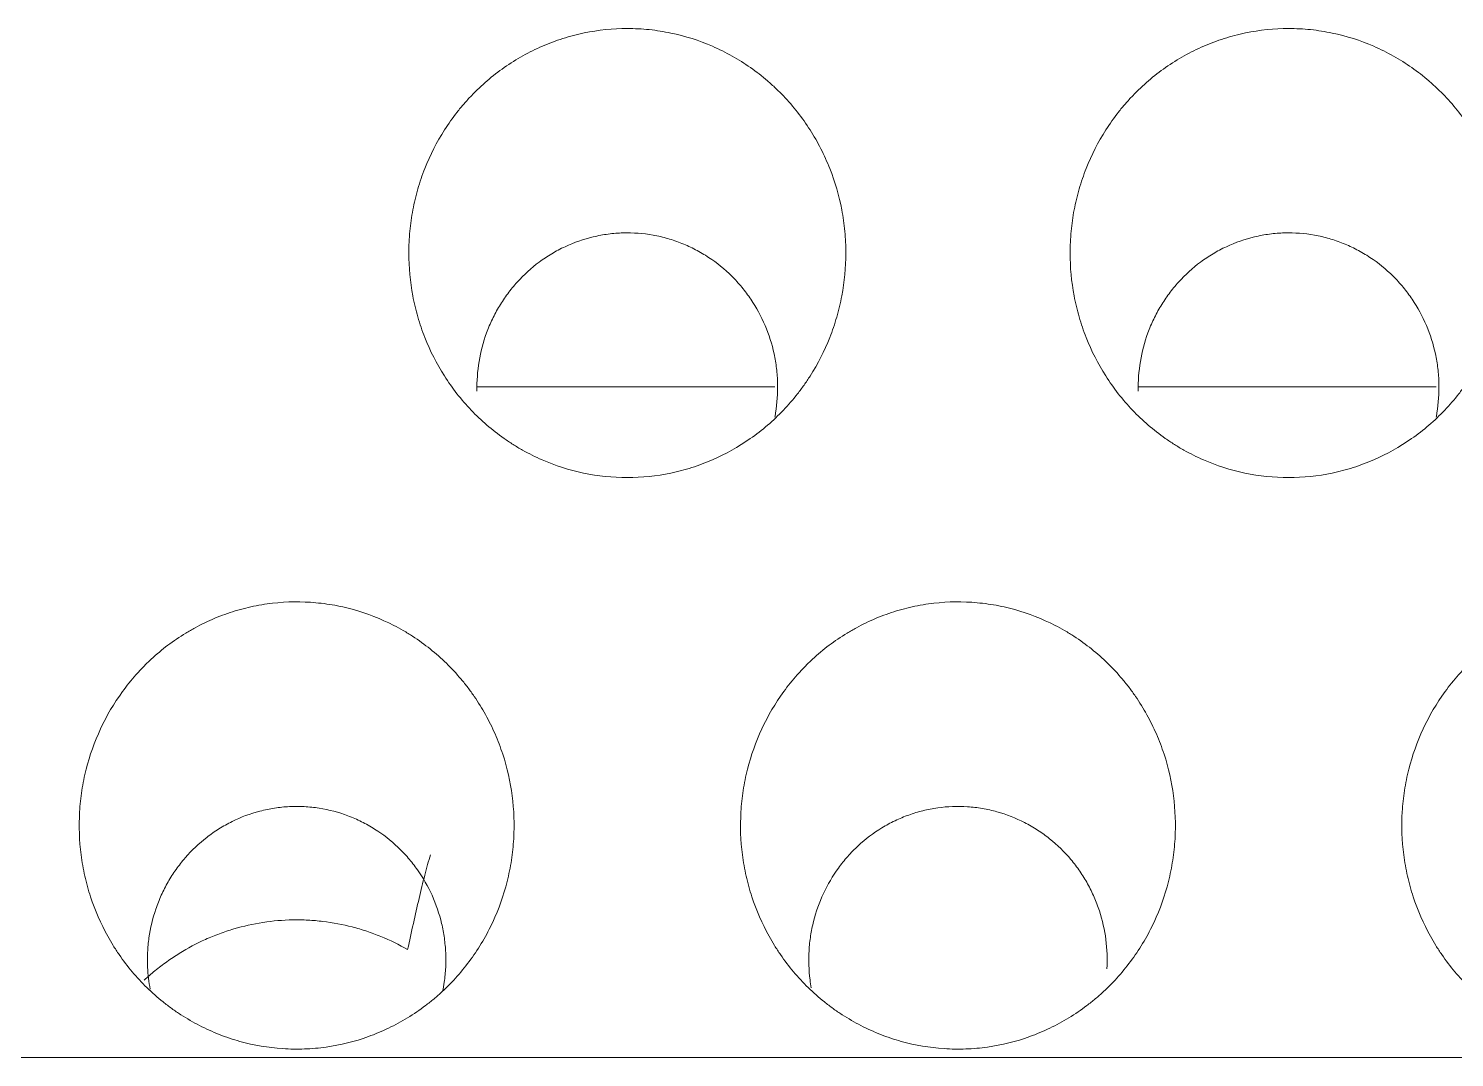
# Model space of a CAD drawing. Header units: millimetres. Extents: x 70151 to 230897, y 35202 to 113211.
# Drawn here: x 179003.23 to 179009.68, y 69179.68 to 69184.33 of the extents above; entities that cross this region are included whole.
import ezdxf

# ---------------------------------------------------------------- set-up
doc = ezdxf.new("R2010")
doc.units = ezdxf.units.MM
doc.header["$LTSCALE"] = 50
doc.layers.add('2-con', color=2, linetype='Continuous')
doc.layers.add('mark-B', color=2, linetype='Continuous', lineweight=20)

# ---------------------------------------------------------------- blocks, each defined once
blk = doc.blocks.new('무풍1WAY 대형')
at = {"layer": 'mark-B'}
for p, q in [((289.2596, -420.2368), (-384.8363, -420.2368)), ((-353.3343, -423.2677), (-354.6781, -423.2677)), ((-350.3472, -423.2677), (-351.691, -423.2677))]:
    blk.add_line(p, q, dxfattribs=at)
for points, knots in [([(-356.4863, -421.2256), (-356.4901, -421.2909), (-356.4853, -421.4199), (-356.4571, -421.5457), (-356.4317, -421.6232), (-356.4263, -421.6387), (-356.4146, -421.6692), (-356.3962, -421.7144), (-356.3604, -421.7869), (-356.3263, -421.842), (-356.2987, -421.8822), (-356.2892, -421.8954), (-356.2694, -421.9214), (-356.2591, -421.9342), (-356.2063, -421.997), (-356.1598, -422.0424), (-356.0837, -422.1033), (-356.0573, -422.1224), (-356.016, -422.1492), (-356.002, -422.1578), (-355.9734, -422.1743), (-355.959, -422.1822), (-355.8861, -422.2196), (-355.8255, -422.2433), (-355.7467, -422.2653), (-355.7308, -422.2693), (-355.6987, -422.2765), (-355.6824, -422.2797), (-355.6336, -422.288), (-355.601, -422.2918), (-355.5031, -422.2982), (-355.4378, -422.2959), (-355.356, -422.2843), (-355.3397, -422.2816), (-355.3074, -422.2753), (-355.2593, -422.2647), (-355.1812, -422.241), (-355.1208, -422.2158), (-355.0764, -422.1945), (-355.0617, -422.187), (-355.0327, -422.1713), (-355.0185, -422.1631), (-354.9486, -422.1205), (-354.8967, -422.0812), (-354.8368, -422.0257), (-354.825, -422.0143), (-354.8021, -421.9908), (-354.7908, -421.9788), (-354.7582, -421.942), (-354.7379, -421.9166), (-354.6807, -421.8379), (-354.6477, -421.7819), (-354.5923, -421.663), (-354.5707, -421.6019), (-354.547, -421.5078), (-354.5405, -421.4761), (-354.5306, -421.4118), (-354.5271, -421.3791), (-354.5214, -421.2817), (-354.5237, -421.2171), (-354.5361, -421.1209), (-354.5417, -421.0889), (-354.5525, -421.0411), (-354.5565, -421.0252), (-354.5651, -420.9938), (-354.5698, -420.9782), (-354.5951, -420.9012), (-354.6209, -420.8419), (-354.6602, -420.7708), (-354.6685, -420.7568), (-354.6857, -420.7289), (-354.6947, -420.7152), (-354.7225, -420.6747), (-354.7422, -420.6488), (-354.8049, -420.5743), (-354.8513, -420.5289), (-354.9153, -420.4776), (-354.9284, -420.4676), (-354.9551, -420.4484), (-354.9957, -420.4206), (-355.0662, -420.3798), (-355.1256, -420.353), (-355.1712, -420.335), (-355.1866, -420.3294), (-355.2179, -420.319), (-355.2337, -420.3141), (-355.3132, -420.2921), (-355.3776, -420.2811), (-355.4754, -420.2747), (-355.5083, -420.2742), (-355.5578, -420.276), (-355.5744, -420.2771), (-355.6072, -420.28), (-355.6235, -420.2819), (-355.7045, -420.2934), (-355.7679, -420.3091), (-355.8453, -420.3369), (-355.8607, -420.3429), (-355.8912, -420.3557), (-355.9361, -420.3759), (-356.0078, -420.4149), (-356.0617, -420.4516), (-356.1008, -420.4812), (-356.1136, -420.4914), (-356.1389, -420.5126), (-356.1512, -420.5235), (-356.2113, -420.5792), (-356.2543, -420.6279), (-356.3117, -420.7068), (-356.3296, -420.7342), (-356.3629, -420.7908), (-356.378, -420.8196), (-356.4191, -420.9079), (-356.4407, -420.9689), (-356.4646, -421.0636), (-356.4711, -421.0958), (-356.481, -421.1604), (-356.4844, -421.1929), (-356.4863, -421.2256)], [0, 0, 0, 0, 0.03125, 0.0625, 0.0625, 0.070313, 0.070313, 0.078125, 0.09375, 0.109375, 0.109375, 0.117188, 0.117188, 0.125, 0.125, 0.15625, 0.15625, 0.171875, 0.171875, 0.179687, 0.179687, 0.1875, 0.1875, 0.21875, 0.21875, 0.226562, 0.226562, 0.234375, 0.234375, 0.25, 0.25, 0.28125, 0.28125, 0.289063, 0.289063, 0.296875, 0.3125, 0.328125, 0.328125, 0.335938, 0.335938, 0.34375, 0.34375, 0.375, 0.375, 0.382813, 0.382813, 0.390625, 0.390625, 0.40625, 0.40625, 0.4375, 0.4375, 0.46875, 0.46875, 0.484375, 0.484375, 0.5, 0.5, 0.53125, 0.53125, 0.546875, 0.546875, 0.554687, 0.554687, 0.5625, 0.5625, 0.59375, 0.59375, 0.601562, 0.601562, 0.609375, 0.609375, 0.625, 0.625, 0.65625, 0.65625, 0.664062, 0.664062, 0.671875, 0.6875, 0.703125, 0.703125, 0.710937, 0.710937, 0.71875, 0.71875, 0.75, 0.75, 0.765625, 0.765625, 0.773437, 0.773437, 0.78125, 0.78125, 0.8125, 0.8125, 0.820312, 0.820312, 0.828125, 0.84375, 0.859375, 0.859375, 0.867187, 0.867187, 0.875, 0.875, 0.90625, 0.90625, 0.921875, 0.921875, 0.9375, 0.9375, 0.96875, 0.96875, 0.984375, 0.984375, 1, 1, 1, 1]), ([(-353.4987, -421.2256), (-353.5025, -421.2909), (-353.4977, -421.4199), (-353.4695, -421.5457), (-353.4442, -421.6232), (-353.4387, -421.6387), (-353.4271, -421.6692), (-353.4086, -421.7144), (-353.3728, -421.7869), (-353.3388, -421.842), (-353.3112, -421.8822), (-353.3016, -421.8954), (-353.2818, -421.9214), (-353.2716, -421.9342), (-353.2187, -421.997), (-353.1722, -422.0424), (-353.0961, -422.1033), (-353.0697, -422.1224), (-353.0285, -422.1492), (-353.0144, -422.1578), (-352.9859, -422.1743), (-352.9715, -422.1822), (-352.8986, -422.2196), (-352.8379, -422.2433), (-352.7591, -422.2653), (-352.7432, -422.2693), (-352.7111, -422.2765), (-352.6948, -422.2797), (-352.646, -422.288), (-352.6134, -422.2918), (-352.5156, -422.2982), (-352.4503, -422.2959), (-352.3685, -422.2843), (-352.3521, -422.2816), (-352.3198, -422.2753), (-352.2717, -422.2647), (-352.1937, -422.241), (-352.1333, -422.2158), (-352.0888, -422.1945), (-352.0741, -422.187), (-352.0451, -422.1713), (-352.0309, -422.1631), (-351.961, -422.1205), (-351.9092, -422.0812), (-351.8492, -422.0257), (-351.8375, -422.0143), (-351.8145, -421.9908), (-351.8033, -421.9788), (-351.7707, -421.942), (-351.7503, -421.9166), (-351.6931, -421.8379), (-351.6601, -421.7819), (-351.6047, -421.663), (-351.5831, -421.6019), (-351.5594, -421.5078), (-351.553, -421.4761), (-351.5431, -421.4118), (-351.5396, -421.3791), (-351.5339, -421.2817), (-351.5361, -421.2171), (-351.5485, -421.1209), (-351.5541, -421.0889), (-351.5649, -421.0411), (-351.5689, -421.0252), (-351.5776, -420.9938), (-351.5823, -420.9782), (-351.6075, -420.9012), (-351.6333, -420.8419), (-351.6727, -420.7708), (-351.6809, -420.7568), (-351.6981, -420.7289), (-351.7071, -420.7152), (-351.735, -420.6747), (-351.7547, -420.6488), (-351.8174, -420.5743), (-351.8637, -420.5289), (-351.9277, -420.4776), (-351.9408, -420.4676), (-351.9675, -420.4484), (-352.0081, -420.4206), (-352.0786, -420.3798), (-352.138, -420.353), (-352.1837, -420.335), (-352.1991, -420.3294), (-352.2303, -420.319), (-352.2462, -420.3141), (-352.3256, -420.2921), (-352.3901, -420.2811), (-352.4879, -420.2747), (-352.5207, -420.2742), (-352.5703, -420.276), (-352.5868, -420.2771), (-352.6196, -420.28), (-352.6359, -420.2819), (-352.717, -420.2934), (-352.7804, -420.3091), (-352.8578, -420.3369), (-352.8732, -420.3429), (-352.9036, -420.3557), (-352.9486, -420.3759), (-353.0203, -420.4149), (-353.0742, -420.4516), (-353.1133, -420.4812), (-353.1261, -420.4914), (-353.1513, -420.5126), (-353.1637, -420.5235), (-353.2238, -420.5792), (-353.2668, -420.6279), (-353.3241, -420.7068), (-353.342, -420.7342), (-353.3753, -420.7908), (-353.3904, -420.8196), (-353.4315, -420.9079), (-353.4532, -420.9689), (-353.477, -421.0636), (-353.4835, -421.0958), (-353.4934, -421.1604), (-353.4969, -421.1929), (-353.4987, -421.2256)], [0, 0, 0, 0, 0.03125, 0.0625, 0.0625, 0.070313, 0.070313, 0.078125, 0.09375, 0.109375, 0.109375, 0.117188, 0.117188, 0.125, 0.125, 0.15625, 0.15625, 0.171875, 0.171875, 0.179688, 0.179688, 0.1875, 0.1875, 0.21875, 0.21875, 0.226563, 0.226563, 0.234375, 0.234375, 0.25, 0.25, 0.28125, 0.28125, 0.289063, 0.289063, 0.296875, 0.3125, 0.328125, 0.328125, 0.335938, 0.335938, 0.34375, 0.34375, 0.375, 0.375, 0.382813, 0.382813, 0.390625, 0.390625, 0.40625, 0.40625, 0.4375, 0.4375, 0.46875, 0.46875, 0.484375, 0.484375, 0.5, 0.5, 0.53125, 0.53125, 0.546875, 0.546875, 0.554688, 0.554688, 0.5625, 0.5625, 0.59375, 0.59375, 0.601563, 0.601563, 0.609375, 0.609375, 0.625, 0.625, 0.65625, 0.65625, 0.664063, 0.664063, 0.671875, 0.6875, 0.703125, 0.703125, 0.710938, 0.710938, 0.71875, 0.71875, 0.75, 0.75, 0.765625, 0.765625, 0.773438, 0.773438, 0.78125, 0.78125, 0.8125, 0.8125, 0.820313, 0.820313, 0.828125, 0.84375, 0.859375, 0.859375, 0.867188, 0.867188, 0.875, 0.875, 0.90625, 0.90625, 0.921875, 0.921875, 0.9375, 0.9375, 0.96875, 0.96875, 0.984375, 0.984375, 1, 1, 1, 1]), ([(-350.5112, -421.2256), (-350.515, -421.2909), (-350.5102, -421.4199), (-350.482, -421.5457), (-350.4566, -421.6232), (-350.4512, -421.6387), (-350.4395, -421.6692), (-350.4211, -421.7144), (-350.3853, -421.787), (-350.3512, -421.842), (-350.3236, -421.8822), (-350.3141, -421.8954), (-350.2943, -421.9214), (-350.284, -421.9342), (-350.2312, -421.997), (-350.1847, -422.0424), (-350.1086, -422.1033), (-350.0822, -422.1224), (-350.0409, -422.1492), (-350.0269, -422.1578), (-349.9983, -422.1743), (-349.9839, -422.1822), (-349.911, -422.2196), (-349.8504, -422.2433), (-349.7716, -422.2653), (-349.7557, -422.2693), (-349.7236, -422.2765), (-349.7073, -422.2797), (-349.6585, -422.288), (-349.6259, -422.2918), (-349.5281, -422.2982), (-349.4627, -422.2959), (-349.3809, -422.2844), (-349.3646, -422.2816), (-349.3323, -422.2753), (-349.2842, -422.2647), (-349.2061, -422.241), (-349.1457, -422.2158), (-349.1013, -422.1945), (-349.0866, -422.187), (-349.0576, -422.1713), (-349.0434, -422.1631), (-348.9735, -422.1205), (-348.9216, -422.0812), (-348.8617, -422.0257), (-348.8499, -422.0143), (-348.827, -421.9908), (-348.8157, -421.9788), (-348.7831, -421.942), (-348.7628, -421.9166), (-348.7056, -421.8379), (-348.6726, -421.7819), (-348.6172, -421.663), (-348.5956, -421.6019), (-348.5719, -421.5078), (-348.5654, -421.4761), (-348.5555, -421.4118), (-348.552, -421.3791), (-348.5463, -421.2817), (-348.5486, -421.2172), (-348.561, -421.1209), (-348.5666, -421.0889), (-348.5774, -421.0411), (-348.5814, -421.0252), (-348.59, -420.9938), (-348.5947, -420.9782), (-348.62, -420.9012), (-348.6458, -420.8419), (-348.6851, -420.7708), (-348.6934, -420.7568), (-348.7106, -420.729), (-348.7196, -420.7152), (-348.7474, -420.6747), (-348.7671, -420.6488), (-348.8298, -420.5743), (-348.8762, -420.5289), (-348.9402, -420.4776), (-348.9533, -420.4676), (-348.98, -420.4484), (-349.0206, -420.4206), (-349.0911, -420.3798), (-349.1505, -420.353), (-349.1961, -420.335), (-349.2115, -420.3294), (-349.2428, -420.319), (-349.2586, -420.3142), (-349.3381, -420.2921), (-349.4025, -420.2811), (-349.5003, -420.2747), (-349.5332, -420.2742), (-349.5827, -420.276), (-349.5993, -420.2771), (-349.6321, -420.28), (-349.6484, -420.2819), (-349.7294, -420.2934), (-349.7928, -420.3091), (-349.8702, -420.3369), (-349.8856, -420.3429), (-349.9161, -420.3557), (-349.9611, -420.3759), (-350.0327, -420.4149), (-350.0866, -420.4516), (-350.1257, -420.4812), (-350.1386, -420.4914), (-350.1638, -420.5126), (-350.1761, -420.5235), (-350.2362, -420.5792), (-350.2793, -420.6279), (-350.3366, -420.7068), (-350.3545, -420.7342), (-350.3878, -420.7908), (-350.4029, -420.8196), (-350.444, -420.9079), (-350.4656, -420.9689), (-350.4895, -421.0636), (-350.496, -421.0958), (-350.5059, -421.1604), (-350.5093, -421.1929), (-350.5112, -421.2256)], [0, 0, 0, 0, 0.03125, 0.0625, 0.0625, 0.070312, 0.070312, 0.078125, 0.09375, 0.109375, 0.109375, 0.117187, 0.117187, 0.125, 0.125, 0.15625, 0.15625, 0.171875, 0.171875, 0.179687, 0.179687, 0.1875, 0.1875, 0.21875, 0.21875, 0.226562, 0.226562, 0.234375, 0.234375, 0.25, 0.25, 0.28125, 0.28125, 0.289062, 0.289062, 0.296875, 0.3125, 0.328125, 0.328125, 0.335937, 0.335937, 0.34375, 0.34375, 0.375, 0.375, 0.382812, 0.382812, 0.390625, 0.390625, 0.40625, 0.40625, 0.4375, 0.4375, 0.46875, 0.46875, 0.484375, 0.484375, 0.5, 0.5, 0.53125, 0.53125, 0.546875, 0.546875, 0.554687, 0.554687, 0.5625, 0.5625, 0.59375, 0.59375, 0.601563, 0.601563, 0.609375, 0.609375, 0.625, 0.625, 0.65625, 0.65625, 0.664063, 0.664063, 0.671875, 0.6875, 0.703125, 0.703125, 0.710938, 0.710938, 0.71875, 0.71875, 0.75, 0.75, 0.765625, 0.765625, 0.773438, 0.773438, 0.78125, 0.78125, 0.8125, 0.8125, 0.820313, 0.820313, 0.828125, 0.84375, 0.859375, 0.859375, 0.867188, 0.867188, 0.875, 0.875, 0.90625, 0.90625, 0.921875, 0.921875, 0.9375, 0.9375, 0.96875, 0.96875, 0.984375, 0.984375, 1, 1, 1, 1]), ([(-351.8553, -420.5524), (-351.8532, -420.5639), (-351.8514, -420.5755), (-351.8443, -420.6312), (-351.8427, -420.6755), (-351.8467, -420.7423), (-351.8491, -420.7647), (-351.8559, -420.8088), (-351.8603, -420.8306), (-351.8766, -420.8952), (-351.8914, -420.9371), (-351.9294, -421.0187), (-351.9521, -421.0571), (-351.9913, -421.1112), (-352.0053, -421.1286), (-352.0277, -421.1538), (-352.0354, -421.1621), (-352.0511, -421.1782), (-352.0592, -421.1861), (-352.1003, -421.2241), (-352.1359, -421.2511), (-352.1839, -421.2804), (-352.1936, -421.286), (-352.2135, -421.2968), (-352.2236, -421.3019), (-352.2541, -421.3165), (-352.2956, -421.3338), (-352.3491, -421.3501), (-352.3821, -421.3574), (-352.4043, -421.3617), (-352.4155, -421.3636), (-352.4717, -421.3715), (-352.5165, -421.3731), (-352.5836, -421.3687), (-352.606, -421.366), (-352.6395, -421.3603), (-352.6507, -421.3581), (-352.6727, -421.3532), (-352.6836, -421.3504), (-352.7377, -421.3354), (-352.7793, -421.3191), (-352.8393, -421.2882), (-352.859, -421.2768), (-352.8967, -421.2523), (-352.9149, -421.2392), (-352.967, -421.1974), (-352.999, -421.1663), (-353.0352, -421.1232), (-353.0423, -421.1143), (-353.0558, -421.0965), (-353.0624, -421.0874), (-353.0813, -421.0599), (-353.1047, -421.0221), (-353.1293, -420.9723), (-353.1419, -420.9412), (-353.1499, -420.9203), (-353.1536, -420.9097), (-353.171, -420.8565), (-353.1903, -420.7702), (-353.1936, -420.6816), (-353.191, -420.6368)], [0, 0, 0, 0, 0.015264, 0.015264, 0.073189, 0.073189, 0.102152, 0.102152, 0.131115, 0.131115, 0.189041, 0.189041, 0.246966, 0.246966, 0.275929, 0.275929, 0.290411, 0.290411, 0.304892, 0.304892, 0.362818, 0.362818, 0.377299, 0.377299, 0.391781, 0.391781, 0.420743, 0.449706, 0.464188, 0.464188, 0.478669, 0.478669, 0.536595, 0.536595, 0.565558, 0.565558, 0.580039, 0.580039, 0.59452, 0.59452, 0.652446, 0.652446, 0.681409, 0.681409, 0.710372, 0.710372, 0.768297, 0.768297, 0.782779, 0.782779, 0.79726, 0.79726, 0.826223, 0.855186, 0.869667, 0.869667, 0.884149, 0.884149, 0.942074, 1, 1, 1, 1]), ([(-350.1422, -420.9697), (-350.1607, -420.9286), (-350.1751, -420.8863), (-350.1906, -420.8208), (-350.1948, -420.7987), (-350.2009, -420.7547), (-350.205, -420.7105), (-350.2049, -420.6551), (-350.2026, -420.6217), (-350.2004, -420.5995), (-350.1991, -420.5883), (-350.1955, -420.5632), (-350.1931, -420.5494), (-350.1903, -420.5356)], [0, 0, 0, 0, 0.301613, 0.301613, 0.452419, 0.452419, 0.603225, 0.754032, 0.829435, 0.829435, 0.904838, 0.904838, 1, 1, 1, 1]), ([(-348.8689, -420.5458), (-348.8628, -420.5783), (-348.8589, -420.6112), (-348.8569, -420.6556), (-348.8566, -420.6667), (-348.8566, -420.6891), (-348.8568, -420.7004), (-348.8584, -420.7338), (-348.8605, -420.756), (-348.8698, -420.8219), (-348.8801, -420.865), (-348.9018, -420.9287), (-348.91, -420.9497), (-348.9286, -420.9907), (-348.9489, -421.0305), (-348.9789, -421.0776), (-348.999, -421.1046), (-349.0129, -421.1222), (-349.02, -421.131), (-349.0569, -421.1735), (-349.0893, -421.2042), (-349.1422, -421.2453), (-349.1606, -421.2582), (-349.1893, -421.2762), (-349.1991, -421.282), (-349.2187, -421.2929), (-349.2287, -421.2982), (-349.2789, -421.323), (-349.3208, -421.3387), (-349.3754, -421.353), (-349.3865, -421.3556), (-349.4086, -421.3602), (-349.4198, -421.3622), (-349.4531, -421.3673), (-349.4977, -421.3719), (-349.5538, -421.3718), (-349.5875, -421.3692), (-349.6101, -421.3668), (-349.6213, -421.3653), (-349.6771, -421.3566), (-349.7203, -421.3451), (-349.7832, -421.3214), (-349.8038, -421.3125), (-349.8444, -421.2923), (-349.864, -421.2812), (-349.9207, -421.2455), (-349.9559, -421.2181), (-350.0046, -421.1717), (-350.0202, -421.1553), (-350.0495, -421.1214), (-350.0632, -421.1038), (-350.1016, -421.0493), (-350.1237, -421.0107), (-350.1422, -420.9697)], [0, 0, 0, 0, 0.050654, 0.050654, 0.067606, 0.067606, 0.084559, 0.084559, 0.118464, 0.118464, 0.186275, 0.186275, 0.22018, 0.22018, 0.254085, 0.28799, 0.304943, 0.304943, 0.321895, 0.321895, 0.389706, 0.389706, 0.423611, 0.423611, 0.440564, 0.440564, 0.457516, 0.457516, 0.525327, 0.525327, 0.542279, 0.542279, 0.559232, 0.559232, 0.593137, 0.627043, 0.643995, 0.643995, 0.660948, 0.660948, 0.728758, 0.728758, 0.762663, 0.762663, 0.796569, 0.796569, 0.864379, 0.864379, 0.898284, 0.898284, 0.93219, 0.93219, 1, 1, 1, 1]), ([(-348.8422, -420.5864), (-348.8578, -420.6009), (-348.8738, -420.615), (-348.908, -420.6429), (-348.926, -420.6568), (-348.9627, -420.683), (-348.9814, -420.6955), (-349.0387, -420.731), (-349.0783, -420.752), (-349.1398, -420.7797), (-349.1607, -420.7883), (-349.2033, -420.8041), (-349.225, -420.8113), (-349.2902, -420.8306), (-349.3782, -420.8503), (-349.468, -420.858), (-349.5361, -420.8591), (-349.559, -420.8588), (-349.6044, -420.8564), (-349.6269, -420.8545), (-349.6941, -420.8465), (-349.7383, -420.8381), (-349.8038, -420.8211), (-349.8255, -420.8147), (-349.8686, -420.8004), (-349.89, -420.7924), (-349.9529, -420.7666), (-349.9933, -420.7468), (-350.0322, -420.7244)], [0, 0, 0, 0, 0.049981, 0.049981, 0.10276, 0.10276, 0.155538, 0.155538, 0.261096, 0.261096, 0.313875, 0.313875, 0.366654, 0.366654, 0.472211, 0.577769, 0.577769, 0.630548, 0.630548, 0.683327, 0.683327, 0.788885, 0.788885, 0.841663, 0.841663, 0.894442, 0.894442, 1, 1, 1, 1]), ([(-350.0322, -420.7244), (-350.0408, -420.7645), (-350.0494, -420.804), (-350.0665, -420.8812), (-350.0751, -420.9189), (-350.0922, -420.9917), (-350.1008, -421.0269), (-350.1137, -421.0767), (-350.118, -421.0929), (-350.1266, -421.1239), (-350.1309, -421.1388), (-350.1352, -421.1528)], [0, 0, 0, 0, 0.25, 0.25, 0.5, 0.5, 0.75, 0.75, 0.875, 0.875, 1, 1, 1, 1]), ([(-354.012, -422.8577), (-354.0785, -422.8577), (-354.1439, -422.8646), (-354.2402, -422.8846), (-354.272, -422.893), (-354.3193, -422.908), (-354.3351, -422.9135), (-354.366, -422.9251), (-354.3813, -422.9313), (-354.4567, -422.9641), (-354.5138, -422.9961), (-354.5947, -423.0527), (-354.6209, -423.0731), (-354.6707, -423.116), (-354.7181, -423.1611), (-354.7608, -423.2105), (-354.791, -423.2491), (-354.8008, -423.2622), (-354.8198, -423.289), (-354.829, -423.3027), (-354.8732, -423.3721), (-354.9027, -423.4301), (-354.9386, -423.5209), (-354.9491, -423.5517), (-354.9628, -423.5989), (-354.967, -423.6149), (-354.9746, -423.6468), (-354.978, -423.6627), (-354.9932, -423.7428), (-354.9992, -423.8074), (-354.9992, -423.8887), (-354.9988, -423.905), (-354.9973, -423.9377), (-354.9962, -423.9541), (-354.9915, -424.0031), (-354.9869, -424.0353), (-354.9687, -424.131), (-354.9507, -424.1934), (-354.9147, -424.2846), (-354.9011, -424.3147), (-354.8714, -424.373), (-354.8552, -424.4013), (-354.8028, -424.4835), (-354.7627, -424.5349), (-354.7057, -424.5946), (-354.694, -424.6062), (-354.6702, -424.6289), (-354.6337, -424.6619), (-354.5693, -424.7119), (-354.514, -424.7468), (-354.471, -424.7709), (-354.4564, -424.7786), (-354.4267, -424.7934), (-354.4117, -424.8004), (-354.336, -424.8333), (-354.2736, -424.8531), (-354.1772, -424.8733), (-354.1445, -424.8785), (-354.0784, -424.8853), (-354.0454, -424.887), (-353.9468, -424.8871), (-353.8815, -424.8805), (-353.8005, -424.8637), (-353.7842, -424.8599), (-353.7522, -424.8515), (-353.7046, -424.8377), (-353.6279, -424.8089), (-353.569, -424.7799), (-353.5116, -424.7478), (-353.4833, -424.7301), (-353.4024, -424.6735), (-353.3529, -424.6309), (-353.2964, -424.5717), (-353.2853, -424.5596), (-353.2638, -424.5347), (-353.2533, -424.522), (-353.2228, -424.4831), (-353.2039, -424.4564), (-353.1513, -424.374), (-353.1217, -424.316), (-353.0915, -424.2397), (-353.0858, -424.2242), (-353.0752, -424.1932), (-353.0604, -424.1465), (-353.0416, -424.0675), (-353.0324, -424.0032), (-353.0278, -423.9545), (-353.0267, -423.9382), (-353.0251, -423.9055), (-353.0247, -423.8891), (-353.0247, -423.8072), (-353.0308, -423.7426), (-353.0489, -423.6469), (-353.0565, -423.6152), (-353.0701, -423.5681), (-353.075, -423.5524), (-353.0856, -423.5213), (-353.0913, -423.5059), (-353.1213, -423.43), (-353.1507, -423.3721), (-353.2032, -423.2896), (-353.2221, -423.2629), (-353.2628, -423.2108), (-353.2842, -423.186), (-353.3518, -423.1151), (-353.4012, -423.0725), (-353.4684, -423.0252), (-353.4822, -423.0161), (-353.5102, -422.9984), (-353.5244, -422.99), (-353.5675, -422.9658), (-353.5969, -422.9512), (-353.6869, -422.912), (-353.7494, -422.8919), (-353.8796, -422.8646), (-353.9454, -422.8577), (-354.012, -422.8577)], [0, 0, 0, 0, 0.03125, 0.03125, 0.046875, 0.046875, 0.054688, 0.054688, 0.0625, 0.0625, 0.09375, 0.09375, 0.109375, 0.109375, 0.125, 0.140625, 0.140625, 0.148438, 0.148438, 0.15625, 0.15625, 0.1875, 0.1875, 0.203125, 0.203125, 0.210938, 0.210938, 0.21875, 0.21875, 0.25, 0.25, 0.257813, 0.257813, 0.265625, 0.265625, 0.28125, 0.28125, 0.3125, 0.3125, 0.328125, 0.328125, 0.34375, 0.34375, 0.375, 0.375, 0.382813, 0.382813, 0.390625, 0.40625, 0.421875, 0.421875, 0.429688, 0.429688, 0.4375, 0.4375, 0.46875, 0.46875, 0.484375, 0.484375, 0.5, 0.5, 0.53125, 0.53125, 0.539063, 0.539063, 0.546875, 0.5625, 0.578125, 0.578125, 0.59375, 0.59375, 0.625, 0.625, 0.632813, 0.632813, 0.640625, 0.640625, 0.65625, 0.65625, 0.6875, 0.6875, 0.695312, 0.695312, 0.703125, 0.71875, 0.734375, 0.734375, 0.742187, 0.742187, 0.75, 0.75, 0.78125, 0.78125, 0.796875, 0.796875, 0.804687, 0.804687, 0.8125, 0.8125, 0.84375, 0.84375, 0.859375, 0.859375, 0.875, 0.875, 0.90625, 0.90625, 0.914062, 0.914062, 0.921875, 0.921875, 0.9375, 0.9375, 0.96875, 0.96875, 1, 1, 1, 1]), ([(-351.0244, -422.8577), (-351.091, -422.8577), (-351.1563, -422.8646), (-351.2527, -422.8846), (-351.2845, -422.893), (-351.3318, -422.908), (-351.3475, -422.9135), (-351.3785, -422.9251), (-351.3938, -422.9313), (-351.4692, -422.9641), (-351.5263, -422.9961), (-351.6071, -423.0527), (-351.6334, -423.0731), (-351.6832, -423.116), (-351.7306, -423.1611), (-351.7732, -423.2105), (-351.8035, -423.2491), (-351.8133, -423.2622), (-351.8322, -423.289), (-351.8414, -423.3027), (-351.8857, -423.3721), (-351.9151, -423.4301), (-351.951, -423.5209), (-351.9616, -423.5517), (-351.9752, -423.5989), (-351.9794, -423.6149), (-351.987, -423.6468), (-351.9904, -423.6627), (-352.0056, -423.7428), (-352.0117, -423.8074), (-352.0117, -423.8887), (-352.0113, -423.905), (-352.0098, -423.9377), (-352.0086, -423.9541), (-352.004, -424.0031), (-351.9994, -424.0353), (-351.9812, -424.131), (-351.9632, -424.1934), (-351.9272, -424.2846), (-351.9136, -424.3147), (-351.8838, -424.373), (-351.8676, -424.4013), (-351.8152, -424.4835), (-351.7751, -424.5349), (-351.7182, -424.5946), (-351.7065, -424.6062), (-351.6827, -424.6289), (-351.6462, -424.6619), (-351.5818, -424.7119), (-351.5264, -424.7468), (-351.4834, -424.7709), (-351.4688, -424.7786), (-351.4392, -424.7934), (-351.4241, -424.8004), (-351.3484, -424.8333), (-351.286, -424.8531), (-351.1896, -424.8733), (-351.157, -424.8785), (-351.0908, -424.8853), (-351.0578, -424.887), (-350.9592, -424.8871), (-350.894, -424.8805), (-350.8129, -424.8637), (-350.7967, -424.8599), (-350.7646, -424.8515), (-350.7171, -424.8377), (-350.6403, -424.8089), (-350.5815, -424.7799), (-350.524, -424.7478), (-350.4958, -424.7301), (-350.4149, -424.6735), (-350.3654, -424.6309), (-350.3088, -424.5717), (-350.2978, -424.5596), (-350.2762, -424.5347), (-350.2657, -424.522), (-350.2352, -424.4831), (-350.2163, -424.4564), (-350.1637, -424.374), (-350.1341, -424.316), (-350.1039, -424.2397), (-350.0982, -424.2242), (-350.0876, -424.1932), (-350.0729, -424.1465), (-350.054, -424.0675), (-350.0449, -424.0032), (-350.0403, -423.9545), (-350.0391, -423.9382), (-350.0376, -423.9055), (-350.0372, -423.8891), (-350.0372, -423.8072), (-350.0433, -423.7426), (-350.0614, -423.6469), (-350.0689, -423.6152), (-350.0825, -423.5681), (-350.0875, -423.5524), (-350.0981, -423.5213), (-350.1037, -423.5059), (-350.1337, -423.43), (-350.1632, -423.3721), (-350.2157, -423.2896), (-350.2346, -423.2629), (-350.2752, -423.2108), (-350.2967, -423.186), (-350.3643, -423.1151), (-350.4136, -423.0725), (-350.4809, -423.0252), (-350.4946, -423.0161), (-350.5226, -422.9984), (-350.5369, -422.99), (-350.58, -422.9658), (-350.6093, -422.9512), (-350.6993, -422.912), (-350.7619, -422.8919), (-350.892, -422.8646), (-350.9579, -422.8577), (-351.0244, -422.8577)], [0, 0, 0, 0, 0.03125, 0.03125, 0.046875, 0.046875, 0.054688, 0.054688, 0.0625, 0.0625, 0.09375, 0.09375, 0.109375, 0.109375, 0.125, 0.140625, 0.140625, 0.148438, 0.148438, 0.15625, 0.15625, 0.1875, 0.1875, 0.203125, 0.203125, 0.210938, 0.210938, 0.21875, 0.21875, 0.25, 0.25, 0.257813, 0.257813, 0.265625, 0.265625, 0.28125, 0.28125, 0.3125, 0.3125, 0.328125, 0.328125, 0.34375, 0.34375, 0.375, 0.375, 0.382813, 0.382813, 0.390625, 0.40625, 0.421875, 0.421875, 0.429688, 0.429688, 0.4375, 0.4375, 0.46875, 0.46875, 0.484375, 0.484375, 0.5, 0.5, 0.53125, 0.53125, 0.539063, 0.539063, 0.546875, 0.5625, 0.578125, 0.578125, 0.59375, 0.59375, 0.625, 0.625, 0.632813, 0.632813, 0.640625, 0.640625, 0.65625, 0.65625, 0.6875, 0.6875, 0.695313, 0.695313, 0.703125, 0.71875, 0.734375, 0.734375, 0.742188, 0.742188, 0.75, 0.75, 0.78125, 0.78125, 0.796875, 0.796875, 0.804688, 0.804688, 0.8125, 0.8125, 0.84375, 0.84375, 0.859375, 0.859375, 0.875, 0.875, 0.90625, 0.90625, 0.914063, 0.914063, 0.921875, 0.921875, 0.9375, 0.9375, 0.96875, 0.96875, 1, 1, 1, 1]), ([(-354.6783, -423.1303), (-354.6796, -423.1368), (-354.6807, -423.1433), (-354.689, -423.194), (-354.6921, -423.2385), (-354.6904, -423.3059), (-354.6888, -423.3285), (-354.6834, -423.3732), (-354.6797, -423.3952), (-354.6656, -423.4607), (-354.6521, -423.5035), (-354.6166, -423.5869), (-354.5952, -423.6263), (-354.5576, -423.6821), (-354.5441, -423.7001), (-354.5225, -423.7262), (-354.5151, -423.7348), (-354.4998, -423.7516), (-354.4919, -423.7597), (-354.4519, -423.7995), (-354.417, -423.8279), (-354.3699, -423.8591), (-354.3602, -423.8651), (-354.3406, -423.8767), (-354.3306, -423.8822), (-354.3005, -423.8981), (-354.2594, -423.917), (-354.2061, -423.9353), (-354.1732, -423.9439), (-354.151, -423.9491), (-354.1398, -423.9514), (-354.0836, -423.9614), (-354.0385, -423.9647), (-353.9708, -423.9628), (-353.9481, -423.961), (-353.9142, -423.9566), (-353.9029, -423.9548), (-353.8805, -423.9506), (-353.8694, -423.9483), (-353.8144, -423.9352), (-353.7719, -423.9203), (-353.7103, -423.8915), (-353.69, -423.8808), (-353.6511, -423.8575), (-353.6324, -423.845), (-353.5783, -423.8049), (-353.545, -423.7747), (-353.5069, -423.7326), (-353.4995, -423.724), (-353.4852, -423.7065), (-353.4783, -423.6976), (-353.4582, -423.6705), (-353.4333, -423.6333), (-353.4068, -423.5841), (-353.393, -423.5533), (-353.3842, -423.5325), (-353.3801, -423.5219), (-353.3607, -423.469), (-353.3382, -423.3828), (-353.3319, -423.2938), (-353.3329, -423.2486)], [0, 0, 0, 0, 0.008601, 0.008601, 0.066919, 0.066919, 0.096078, 0.096078, 0.125236, 0.125236, 0.183554, 0.183554, 0.241872, 0.241872, 0.27103, 0.27103, 0.28561, 0.28561, 0.300189, 0.300189, 0.358507, 0.358507, 0.373086, 0.373086, 0.387666, 0.387666, 0.416824, 0.445983, 0.460562, 0.460562, 0.475142, 0.475142, 0.533459, 0.533459, 0.562618, 0.562618, 0.577198, 0.577198, 0.591777, 0.591777, 0.650095, 0.650095, 0.679253, 0.679253, 0.708412, 0.708412, 0.76673, 0.76673, 0.781309, 0.781309, 0.795889, 0.795889, 0.825047, 0.854206, 0.868785, 0.868785, 0.883365, 0.883365, 0.941682, 1, 1, 1, 1]), ([(-351.6908, -423.1303), (-351.692, -423.1368), (-351.6932, -423.1433), (-351.7014, -423.194), (-351.7045, -423.2385), (-351.7029, -423.3059), (-351.7012, -423.3285), (-351.6959, -423.3732), (-351.6922, -423.3952), (-351.678, -423.4607), (-351.6645, -423.5035), (-351.6291, -423.5869), (-351.6076, -423.6263), (-351.57, -423.6821), (-351.5566, -423.7001), (-351.535, -423.7262), (-351.5275, -423.7348), (-351.5122, -423.7516), (-351.5044, -423.7597), (-351.4643, -423.7995), (-351.4295, -423.8279), (-351.3823, -423.8591), (-351.3727, -423.8651), (-351.3531, -423.8767), (-351.3431, -423.8822), (-351.3129, -423.8981), (-351.2719, -423.917), (-351.2185, -423.9353), (-351.1856, -423.9439), (-351.1635, -423.9491), (-351.1523, -423.9514), (-351.096, -423.9614), (-351.0509, -423.9647), (-350.9832, -423.9628), (-350.9606, -423.961), (-350.9267, -423.9566), (-350.9153, -423.9548), (-350.8929, -423.9506), (-350.8818, -423.9483), (-350.8268, -423.9352), (-350.7843, -423.9203), (-350.7227, -423.8915), (-350.7025, -423.8808), (-350.6636, -423.8575), (-350.6448, -423.845), (-350.5907, -423.8049), (-350.5574, -423.7747), (-350.5194, -423.7326), (-350.5119, -423.724), (-350.4976, -423.7065), (-350.4907, -423.6976), (-350.4707, -423.6705), (-350.4458, -423.6333), (-350.4193, -423.5841), (-350.4054, -423.5533), (-350.3967, -423.5325), (-350.3925, -423.5219), (-350.3732, -423.469), (-350.3507, -423.3828), (-350.3443, -423.2938), (-350.3454, -423.2486)], [0, 0, 0, 0, 0.008601, 0.008601, 0.066919, 0.066919, 0.096078, 0.096078, 0.125236, 0.125236, 0.183554, 0.183554, 0.241872, 0.241872, 0.27103, 0.27103, 0.28561, 0.28561, 0.300189, 0.300189, 0.358507, 0.358507, 0.373086, 0.373086, 0.387666, 0.387666, 0.416824, 0.445983, 0.460562, 0.460562, 0.475142, 0.475142, 0.533459, 0.533459, 0.562618, 0.562618, 0.577198, 0.577198, 0.591777, 0.591777, 0.650095, 0.650095, 0.679253, 0.679253, 0.708412, 0.708412, 0.76673, 0.76673, 0.781309, 0.781309, 0.795889, 0.795889, 0.825047, 0.854206, 0.868785, 0.868785, 0.883365, 0.883365, 0.941682, 1, 1, 1, 1])]:
    blk.add_open_spline(points, degree=3, knots=knots, dxfattribs=at)
blk = doc.blocks.new('dpdjzjs')
at = {"layer": 'mark-B', "rotation": 180}
blk.add_blockref('무풍1WAY 대형', (178654.9147, 88751.491), dxfattribs=at)

msp = doc.modelspace()

# ---------------------------------------------------------------- block references
at = {"layer": '2-con'}
msp.add_blockref('dpdjzjs', (0, -19992.0434), dxfattribs=at)

doc.saveas('drawing.dxf')
